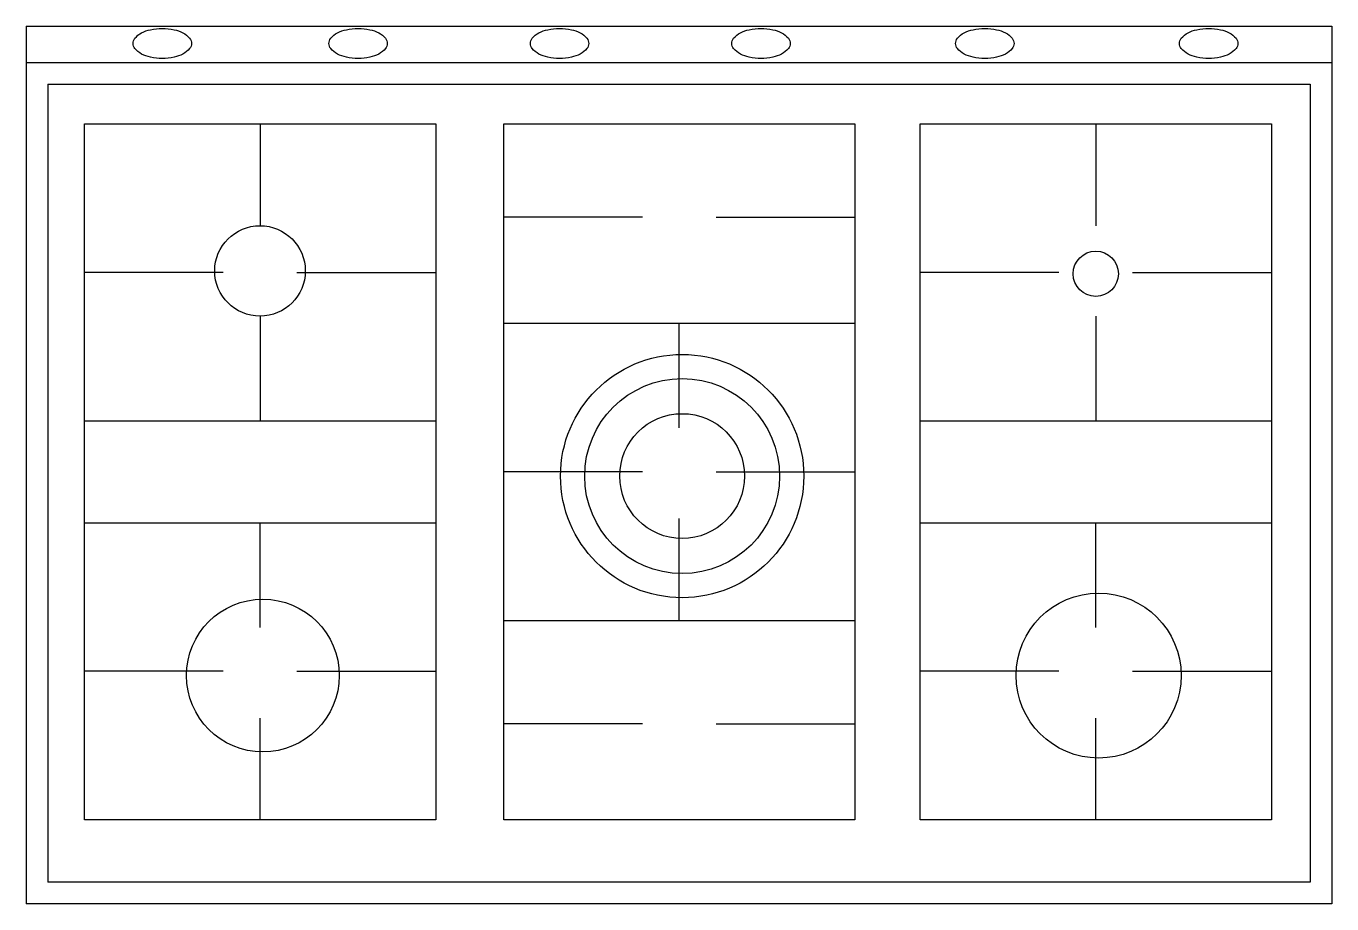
# Model space of a CAD drawing. Extents: x -0.409 to 0.491, y 36.635 to 37.24.
import ezdxf

# ---------------------------------------------------------------- set-up
doc = ezdxf.new("R2010")
doc.units = 0
doc.header["$LTSCALE"] = 0.5
doc.header["$MEASUREMENT"] = 0
for name, color, linetype in [('1', 1, 'CONTINUOUS'), ('A-PEÇAS', 2, 'CONTINUOUS'), ('ALVENARIA1', 1, 'CONTINUOUS'), ('ESC-50', 1, 'CONTINUOUS')]:
    doc.layers.add(name, color=color, linetype=linetype)

msp = doc.modelspace()

# ---------------------------------------------------------------- linework, layer by layer
at = {"layer": '1'}
for p, q in [((-0.24797, 37.17233), (-0.24797, 37.10213)), ((0.3281, 37.17233), (0.3281, 37.10213)), ((0.01566, 37.10798), (-0.08003, 37.10798)), ((0.06643, 37.10798), (0.16211, 37.10798)), ((-0.27335, 37.06995), (-0.36904, 37.06995)), ((-0.22258, 37.06995), (-0.1269, 37.06995)), ((0.30271, 37.06995), (0.20703, 37.06995)), ((0.35348, 37.06995), (0.44917, 37.06995)), ((-0.24797, 37.03973), (-0.24797, 36.96757)), ((-0.24797, 37.03973), (-0.24797, 37.03973)), ((0.3281, 37.03973), (0.3281, 36.96757)), ((0.3281, 37.03973), (0.3281, 37.03973)), ((0.04104, 36.9627), (0.04104, 37.03485)), ((0.04104, 36.9627), (0.04104, 36.9627)), ((0.01566, 36.93247), (-0.08003, 36.93247)), ((0.06643, 36.93247), (0.16211, 36.93247)), ((0.04104, 36.83009), (0.04104, 36.9003)), ((-0.24797, 36.82522), (-0.24797, 36.89737)), ((0.3281, 36.82522), (0.3281, 36.89737)), ((-0.24797, 36.82522), (-0.24797, 36.82522)), ((0.3281, 36.82522), (0.3281, 36.82522)), ((-0.27335, 36.79499), (-0.36904, 36.79499)), ((-0.22258, 36.79499), (-0.1269, 36.79499)), ((0.30271, 36.79499), (0.20703, 36.79499)), ((0.35348, 36.79499), (0.44917, 36.79499)), ((-0.24797, 36.69261), (-0.24797, 36.76281)), ((0.01566, 36.75891), (-0.08003, 36.75891)), ((0.06643, 36.75891), (0.16211, 36.75891)), ((0.3281, 36.69261), (0.3281, 36.76281))]:
    msp.add_line(p, q, dxfattribs=at)
for centre, radius in [((-0.24797, 37.07093), 0.0312), ((0.3281, 37.06898), 0.0156), ((0.04299, 36.92955), 0.08384), ((0.04299, 36.92955), 0.06718), ((0.04299, 36.92955), 0.04302), ((0.33005, 36.79207), 0.05687), ((-0.24601, 36.79207), 0.05265)]:
    msp.add_circle(centre, radius, dxfattribs=at)
at = {"layer": 'A-PEÇAS', "ltscale": 0.5}
for p, q in [((-0.40918, 37.23967), (0.49082, 37.23967)), ((-0.40918, 37.23967), (-0.40918, 36.63471)), ((0.49082, 37.23967), (0.49082, 36.63471)), ((-0.08003, 37.03485), (0.16211, 37.03485)), ((-0.36904, 36.96757), (-0.1269, 36.96757)), ((0.20703, 36.96757), (0.44917, 36.96757)), ((-0.36904, 36.89737), (-0.1269, 36.89737)), ((0.20703, 36.89737), (0.44917, 36.89737)), ((-0.08003, 36.83009), (0.16211, 36.83009)), ((0.49082, 36.63471), (-0.40918, 36.63471))]:
    msp.add_line(p, q, dxfattribs=at)
for points in [[(-0.36904, 37.17233), (-0.1269, 37.17233), (-0.1269, 36.69261), (-0.36904, 36.69261)], [(-0.08003, 37.17233), (0.16211, 37.17233), (0.16211, 36.69261), (-0.08003, 36.69261)], [(0.20703, 37.17233), (0.44917, 37.17233), (0.44917, 36.69261), (0.20703, 36.69261)]]:
    msp.add_lwpolyline(points, close=True, dxfattribs=at)
at = {"layer": 'ALVENARIA1'}
for p, q in [((-0.40918, 37.21471), (0.49082, 37.21471)), ((-0.39418, 37.19971), (0.47582, 37.19971)), ((-0.39418, 37.19971), (-0.39418, 36.64971)), ((0.47582, 37.19971), (0.47582, 36.64971)), ((0.47582, 36.64971), (-0.39418, 36.64971))]:
    msp.add_line(p, q, dxfattribs=at)
at = {"layer": 'ESC-50'}
for points in [[(-0.31533, 37.23807, -0.0525), (-0.3072, 37.23722, -0.066358), (-0.3011, 37.23504, -0.104811), (-0.29646, 37.23126, -0.1712), (-0.29521, 37.22773, -0.1712), (-0.29646, 37.22421, -0.104811), (-0.3011, 37.22042, -0.066358), (-0.3072, 37.21824, -0.0525), (-0.31533, 37.21739, -0.0525), (-0.32345, 37.21824, -0.066358), (-0.32955, 37.22042, -0.104811), (-0.3342, 37.22421, -0.1712), (-0.33545, 37.22773, -0.1712), (-0.3342, 37.23126, -0.104811), (-0.32955, 37.23504, -0.066358), (-0.32345, 37.23722, -0.0525)], [(-0.18034, 37.23807, -0.0525), (-0.17222, 37.23722, -0.066358), (-0.16612, 37.23504, -0.104811), (-0.16147, 37.23126, -0.1712), (-0.16023, 37.22773, -0.1712), (-0.16147, 37.22421, -0.104811), (-0.16612, 37.22042, -0.066358), (-0.17222, 37.21824, -0.0525), (-0.18034, 37.21739, -0.0525), (-0.18847, 37.21824, -0.066358), (-0.19457, 37.22042, -0.104811), (-0.19922, 37.22421, -0.1712), (-0.20046, 37.22773, -0.1712), (-0.19922, 37.23126, -0.104811), (-0.19457, 37.23504, -0.066358), (-0.18847, 37.23722, -0.0525)], [(-0.0415, 37.23807, -0.0525), (-0.03338, 37.23722, -0.066358), (-0.02728, 37.23504, -0.104811), (-0.02263, 37.23126, -0.1712), (-0.02139, 37.22773, -0.1712), (-0.02263, 37.22421, -0.104811), (-0.02728, 37.22042, -0.066358), (-0.03338, 37.21824, -0.0525), (-0.0415, 37.21739, -0.0525), (-0.04963, 37.21824, -0.066358), (-0.05573, 37.22042, -0.104811), (-0.06038, 37.22421, -0.1712), (-0.06162, 37.22773, -0.1712), (-0.06038, 37.23126, -0.104811), (-0.05573, 37.23504, -0.066358), (-0.04963, 37.23722, -0.0525)], [(0.09734, 37.23807, -0.0525), (0.10546, 37.23722, -0.066358), (0.11156, 37.23504, -0.104811), (0.11621, 37.23126, -0.1712), (0.11746, 37.22773, -0.1712), (0.11621, 37.22421, -0.104811), (0.11156, 37.22042, -0.066358), (0.10546, 37.21824, -0.0525), (0.09734, 37.21739, -0.0525), (0.08921, 37.21824, -0.066358), (0.08311, 37.22042, -0.104811), (0.07846, 37.22421, -0.1712), (0.07722, 37.22773, -0.1712), (0.07846, 37.23126, -0.104811), (0.08311, 37.23504, -0.066358), (0.08921, 37.23722, -0.0525)], [(0.25161, 37.23807, -0.0525), (0.25973, 37.23722, -0.066358), (0.26583, 37.23504, -0.104811), (0.27048, 37.23126, -0.1712), (0.27172, 37.22773, -0.1712), (0.27048, 37.22421, -0.104811), (0.26583, 37.22042, -0.066358), (0.25973, 37.21824, -0.0525), (0.25161, 37.21739, -0.0525), (0.24348, 37.21824, -0.066358), (0.23738, 37.22042, -0.104811), (0.23273, 37.22421, -0.1712), (0.23149, 37.22773, -0.1712), (0.23273, 37.23126, -0.104811), (0.23738, 37.23504, -0.066358), (0.24348, 37.23722, -0.0525)], [(0.40587, 37.23807, -0.0525), (0.414, 37.23722, -0.066358), (0.4201, 37.23504, -0.104811), (0.42475, 37.23126, -0.1712), (0.42599, 37.22773, -0.1712), (0.42475, 37.22421, -0.104811), (0.4201, 37.22042, -0.066358), (0.414, 37.21824, -0.0525), (0.40587, 37.21739, -0.0525), (0.39775, 37.21824, -0.066358), (0.39165, 37.22042, -0.104811), (0.387, 37.22421, -0.1712), (0.38576, 37.22773, -0.1712), (0.387, 37.23126, -0.104811), (0.39165, 37.23504, -0.066358), (0.39775, 37.23722, -0.0525)]]:
    msp.add_lwpolyline(points, format="xyb", close=True, dxfattribs=at)

doc.saveas('drawing.dxf')
